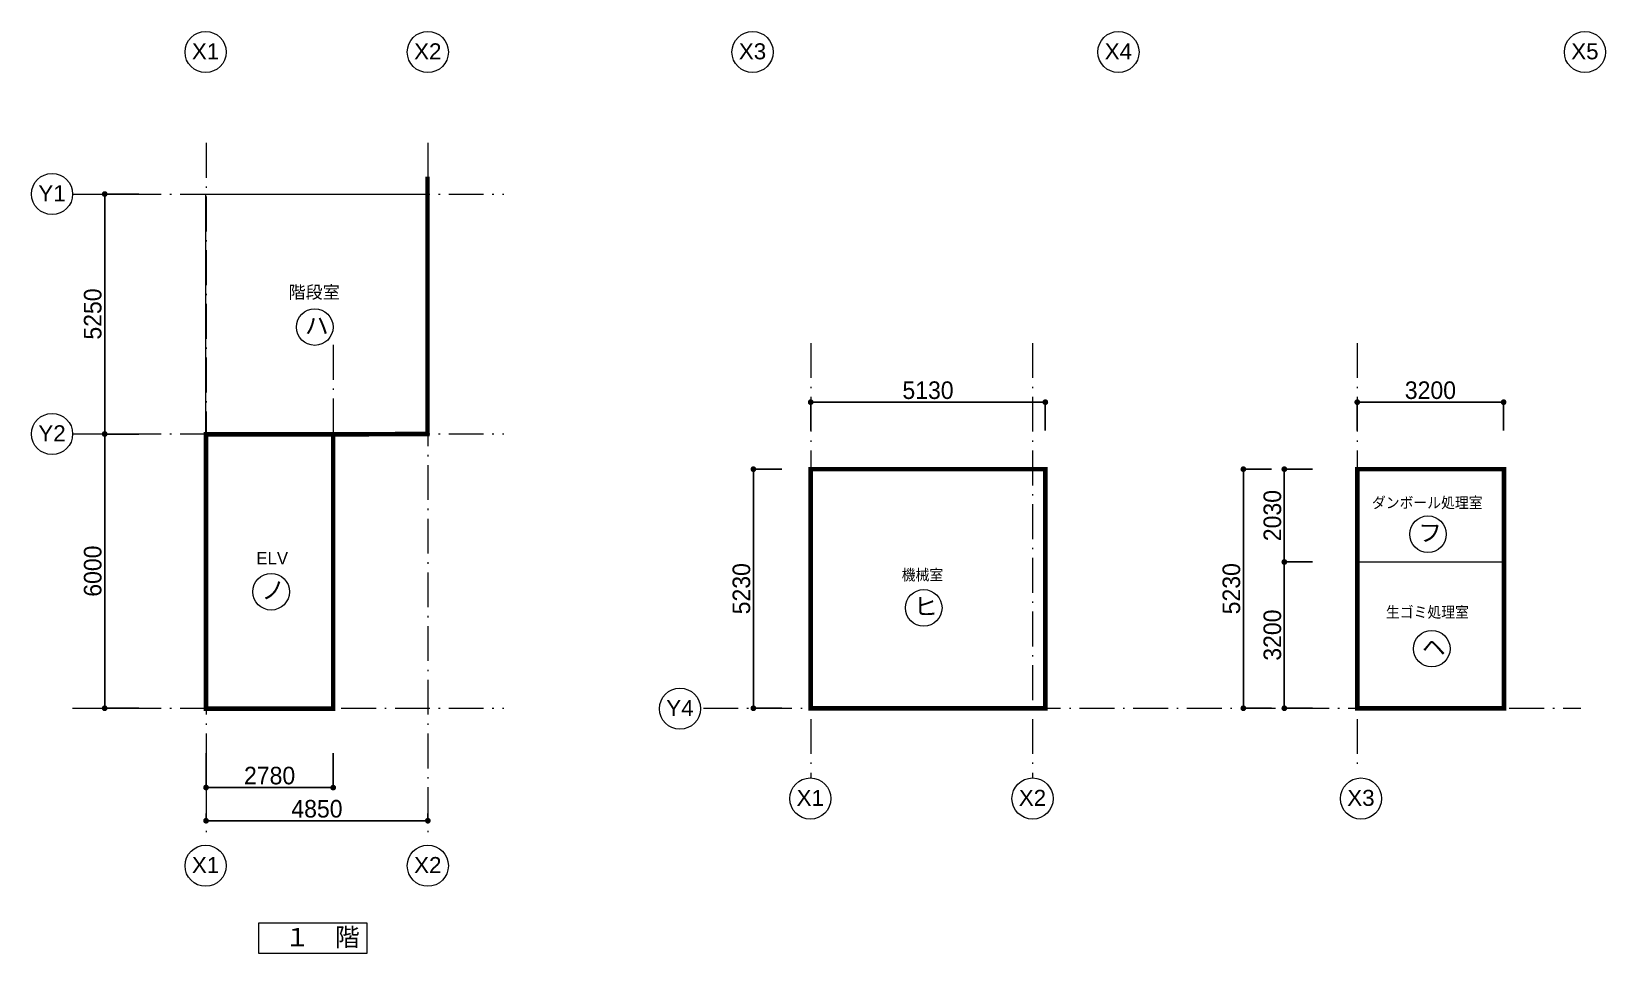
# Model space of a CAD drawing. Header units: millimetres. Extents: x 3528 to 81155, y 1822 to 57458.
# Drawn here: x 4855 to 39272, y 4819 to 24992 of the extents above; entities that cross this region are included whole.
import ezdxf

# ---------------------------------------------------------------- set-up
doc = ezdxf.new("R2010")
doc.units = ezdxf.units.MM
doc.header["$LTSCALE"] = 3175
doc.header["$PDMODE"] = 1
doc.header["$PDSIZE"] = -2
doc.linetypes.add('ISO-10 一点短鎖線', pattern=[0.37, 0.24, -0.06, 0.01, -0.06])
doc.linetypes.add('ISO-11 一点二短鎖線', pattern=[0.67, 0.24, -0.06, 0.24, -0.06, 0.01, -0.06])
doc.layers.add('15面積表', color=10, linetype='Continuous', lineweight=5)
doc.layers.add('基準線', color=3, linetype='ISO-11 一点二短鎖線', lineweight=13)
doc.styles.add('Arial', font='arial.ttf', dxfattribs={"bigfont": 'Arial'})
doc.styles.add('HGPｺﾞｼｯｸE', font='HGPGothicE.ttf', dxfattribs={"bigfont": 'HGPｺﾞｼｯｸE'})
doc.styles.add('MtXpl_HGPE', font='HGPGothicE.ttf')
doc.styles.get("Standard").update_dxf_attribs({"font": 'txt', "bigfont": 'BIGFONT.SHX'})
doc.dimstyles.new('katoshun', dxfattribs={"dimtxt": 384.564525, "dimasz": 125.186157, "dimexe": 0, "dimexo": 250, "dimgap": 75, "dimtad": 1, "dimdec": 4, "dimdsep": 46, "dimtxsty": 'HGPｺﾞｼｯｸE', "dimblk": 'DOT', "dimblk1": 'DOT', "dimblk2": 'DOT', "dimcen": 0, "dimadec": 0, "dimazin": 0, "dimtfac": 1, "dimtdec": 4, "dimtix": 1, "dimtmove": 0, "dimatfit": 0, "dimldrblk": 'VW_FILLEDARROW', "dimfxl": 750, "dimfxlon": 1, "dimfrac": 2, "dimtolj": 1, "dimarcsym": 0})

# ---------------------------------------------------------------- blocks, each defined once
blk = doc.blocks.new('_DOT')
at = {"color": 0, "linetype": 'ByBlock', "lineweight": -2}
blk.add_line((-0.5, 0), (-1, 0), dxfattribs=at)
at = {"color": 0, "linetype": 'ByBlock', "const_width": 0.5}
blk.add_lwpolyline([(-0.25, 0, 1), (0.25, 0, 1)], format="xyb", close=True, dxfattribs=at)
blk = doc.blocks.new('*D66')
at = {"layer": 'Defpoints', "color": 0, "linetype": 'Continuous', "transparency": 16777216}
for p in [(8672, 8135), (13522, 8135), (8672, 7724)]:
    blk.add_point(p, dxfattribs=at)
at = {"layer": '基準線', "color": 0, "linetype": 'Continuous', "lineweight": -2, "transparency": 16777216}
for p, q in [((8672, 7885), (8672, 7724)), ((13397, 7724), (8797, 7724)), ((13522, 7885), (13522, 7724))]:
    blk.add_line(p, q, dxfattribs=at)
at = {"layer": '基準線', "color": 0, "linetype": 'Continuous', "lineweight": -2, "transparency": 16777216, "xscale": 125.1861572265625, "yscale": 125.1861572265625, "zscale": 125.1861572265625, "rotation": 180}
blk.add_blockref('_DOT', (8672, 7724), dxfattribs=at)
at = {"layer": '基準線', "color": 0, "linetype": 'Continuous', "lineweight": -2, "transparency": 16777216, "xscale": 125.1861572265625, "yscale": 125.1861572265625, "zscale": 125.1861572265625}
blk.add_blockref('_DOT', (13522, 7724), dxfattribs=at)
at = {"layer": '基準線', "color": 0, "linetype": 'Continuous', "lineweight": 0, "transparency": 16777216, "insert": (11097, 7984), "char_height": 384.6, "attachment_point": 5, "style": 'HGPｺﾞｼｯｸE'}
blk.add_mtext('\\A1;4850', dxfattribs=at)
blk = doc.blocks.new('VW_FILLEDARROW')
at = {"linetype": 'Continuous', "lineweight": 0, "transparency": 16777216}
blk.add_hatch(color=0, dxfattribs=at).paths.add_polyline_path([(-2, 0.54), (0, 0), (-2, -0.54)])
at = {"color": 0, "linetype": 'Continuous', "lineweight": 0, "transparency": 16777216, "flags": 128}
blk.add_lwpolyline([(-2, 0.54), (0, 0), (-2, -0.54)], close=True, dxfattribs=at)
blk = doc.blocks.new('*D67')
at = {"layer": 'Defpoints', "color": 0, "linetype": 'Continuous', "transparency": 16777216}
for p in [(8206, 21435), (6456, 16185), (8206, 16185)]:
    blk.add_point(p, dxfattribs=at)
at = {"layer": '基準線', "color": 0, "linetype": 'Continuous', "lineweight": -2, "transparency": 16777216}
for p, q in [((7206, 21435), (6456, 21435)), ((6456, 21310), (6456, 16310)), ((7206, 16185), (6456, 16185))]:
    blk.add_line(p, q, dxfattribs=at)
at = {"layer": '基準線', "color": 0, "linetype": 'Continuous', "lineweight": -2, "transparency": 16777216, "xscale": 125.1861572265625, "yscale": 125.1861572265625, "zscale": 125.1861572265625}
for p, rotation in [((6456, 21435), 90), ((6456, 16185), 270)]:
    blk.add_blockref('_DOT', p, dxfattribs=dict(at, rotation=rotation))
at = {"layer": '基準線', "color": 0, "linetype": 'Continuous', "lineweight": 0, "transparency": 16777216, "insert": (6196, 18810), "char_height": 384.6, "attachment_point": 5, "rotation": 90, "style": 'HGPｺﾞｼｯｸE'}
blk.add_mtext('\\A1;5250', dxfattribs=at)
blk = doc.blocks.new('*D68')
at = {"layer": 'Defpoints', "color": 0, "linetype": 'Continuous', "transparency": 16777216}
for p in [(8672, 13787), (11452, 13787), (8672, 8450)]:
    blk.add_point(p, dxfattribs=at)
at = {"layer": '基準線', "color": 0, "linetype": 'Continuous', "lineweight": -2, "transparency": 16777216}
for p, q in [((8672, 9200), (8672, 8450)), ((11452, 9200), (11452, 8450)), ((11327, 8450), (8797, 8450))]:
    blk.add_line(p, q, dxfattribs=at)
at = {"layer": '基準線', "color": 0, "linetype": 'Continuous', "lineweight": -2, "transparency": 16777216, "xscale": 125.1861572265625, "yscale": 125.1861572265625, "zscale": 125.1861572265625, "rotation": 180}
blk.add_blockref('_DOT', (8672, 8450), dxfattribs=at)
at = {"layer": '基準線', "color": 0, "linetype": 'Continuous', "lineweight": -2, "transparency": 16777216, "xscale": 125.1861572265625, "yscale": 125.1861572265625, "zscale": 125.1861572265625}
blk.add_blockref('_DOT', (11452, 8450), dxfattribs=at)
at = {"layer": '基準線', "color": 0, "linetype": 'Continuous', "lineweight": 0, "transparency": 16777216, "insert": (10062, 8710), "char_height": 384.6, "attachment_point": 5, "style": 'HGPｺﾞｼｯｸE'}
blk.add_mtext('\\A1;2780', dxfattribs=at)
blk = doc.blocks.new('*D69')
at = {"layer": 'Defpoints', "color": 0, "linetype": 'Continuous', "transparency": 16777216}
for p in [(6456, 16185), (8206, 16185), (8206, 10185)]:
    blk.add_point(p, dxfattribs=at)
at = {"layer": '基準線', "color": 0, "linetype": 'Continuous', "lineweight": -2, "transparency": 16777216}
for p, q in [((7206, 16185), (6456, 16185)), ((6456, 10310), (6456, 16060)), ((7206, 10185), (6456, 10185))]:
    blk.add_line(p, q, dxfattribs=at)
at = {"layer": '基準線', "color": 0, "linetype": 'Continuous', "lineweight": -2, "transparency": 16777216, "xscale": 125.1861572265625, "yscale": 125.1861572265625, "zscale": 125.1861572265625}
for p, rotation in [((6456, 16185), 90), ((6456, 10185), 270)]:
    blk.add_blockref('_DOT', p, dxfattribs=dict(at, rotation=rotation))
at = {"layer": '基準線', "color": 0, "linetype": 'Continuous', "lineweight": 0, "transparency": 16777216, "insert": (6196, 13185), "char_height": 384.6, "attachment_point": 5, "rotation": 90, "style": 'HGPｺﾞｼｯｸE'}
blk.add_mtext('\\A1;6000', dxfattribs=at)
blk = doc.blocks.new('*D70')
at = {"layer": 'Defpoints', "color": 0, "linetype": 'Continuous', "transparency": 16777216}
for p in [(31353, 15415), (32222, 15415), (32222, 10185)]:
    blk.add_point(p, dxfattribs=at)
at = {"layer": '基準線', "color": 0, "linetype": 'Continuous', "lineweight": -2, "transparency": 16777216}
for p, q in [((31972, 15415), (31353, 15415)), ((31353, 10310), (31353, 15290)), ((31972, 10185), (31353, 10185))]:
    blk.add_line(p, q, dxfattribs=at)
at = {"layer": '基準線', "color": 0, "linetype": 'Continuous', "lineweight": -2, "transparency": 16777216, "xscale": 125.1861572265625, "yscale": 125.1861572265625, "zscale": 125.1861572265625}
for p, rotation in [((31353, 15415), 90), ((31353, 10185), 270)]:
    blk.add_blockref('_DOT', p, dxfattribs=dict(at, rotation=rotation))
at = {"layer": '基準線', "color": 0, "linetype": 'Continuous', "lineweight": 0, "transparency": 16777216, "insert": (31093, 12800), "char_height": 384.6, "attachment_point": 5, "rotation": 90, "style": 'HGPｺﾞｼｯｸE'}
blk.add_mtext('\\A1;5230', dxfattribs=at)
blk = doc.blocks.new('*D71')
at = {"layer": 'Defpoints', "color": 0, "linetype": 'Continuous', "transparency": 16777216}
for p in [(32249, 15415), (33117, 15415), (33117, 13385)]:
    blk.add_point(p, dxfattribs=at)
at = {"layer": '基準線', "color": 0, "linetype": 'Continuous', "lineweight": -2, "transparency": 16777216}
for p, q in [((32867, 15415), (32249, 15415)), ((32249, 13510), (32249, 15290)), ((32867, 13385), (32249, 13385))]:
    blk.add_line(p, q, dxfattribs=at)
at = {"layer": '基準線', "color": 0, "linetype": 'Continuous', "lineweight": -2, "transparency": 16777216, "xscale": 125.1861572265625, "yscale": 125.1861572265625, "zscale": 125.1861572265625}
for p, rotation in [((32249, 15415), 90), ((32249, 13385), 270)]:
    blk.add_blockref('_DOT', p, dxfattribs=dict(at, rotation=rotation))
at = {"layer": '基準線', "color": 0, "linetype": 'Continuous', "lineweight": 0, "transparency": 16777216, "insert": (31989, 14400), "char_height": 384.6, "attachment_point": 5, "rotation": 90, "style": 'HGPｺﾞｼｯｸE'}
blk.add_mtext('\\A1;2030', dxfattribs=at)
blk = doc.blocks.new('*D72')
at = {"layer": 'Defpoints', "color": 0, "linetype": 'Continuous', "transparency": 16777216}
for p in [(33117, 13385), (32249, 10185), (33117, 10185)]:
    blk.add_point(p, dxfattribs=at)
at = {"layer": '基準線', "color": 0, "linetype": 'Continuous', "lineweight": -2, "transparency": 16777216}
for p, q in [((32867, 13385), (32249, 13385)), ((32249, 13260), (32249, 10310)), ((32867, 10185), (32249, 10185))]:
    blk.add_line(p, q, dxfattribs=at)
at = {"layer": '基準線', "color": 0, "linetype": 'Continuous', "lineweight": -2, "transparency": 16777216, "xscale": 125.1861572265625, "yscale": 125.1861572265625, "zscale": 125.1861572265625}
for p, rotation in [((32249, 13385), 90), ((32249, 10185), 270)]:
    blk.add_blockref('_DOT', p, dxfattribs=dict(at, rotation=rotation))
at = {"layer": '基準線', "color": 0, "linetype": 'Continuous', "lineweight": 0, "transparency": 16777216, "insert": (31989, 11785), "char_height": 384.6, "attachment_point": 5, "rotation": 90, "style": 'HGPｺﾞｼｯｸE'}
blk.add_mtext('\\A1;3200', dxfattribs=at)
blk = doc.blocks.new('*D73')
at = {"layer": 'Defpoints', "color": 0, "linetype": 'Continuous', "transparency": 16777216}
for p in [(33843, 16881), (33843, 16013), (37043, 16013)]:
    blk.add_point(p, dxfattribs=at)
at = {"layer": '基準線', "color": 0, "linetype": 'Continuous', "lineweight": -2, "transparency": 16777216}
for p, q in [((33843, 16263), (33843, 16881)), ((36918, 16881), (33968, 16881)), ((37043, 16263), (37043, 16881))]:
    blk.add_line(p, q, dxfattribs=at)
at = {"layer": '基準線', "color": 0, "linetype": 'Continuous', "lineweight": -2, "transparency": 16777216, "xscale": 125.1861572265625, "yscale": 125.1861572265625, "zscale": 125.1861572265625, "rotation": 180}
blk.add_blockref('_DOT', (33843, 16881), dxfattribs=at)
at = {"layer": '基準線', "color": 0, "linetype": 'Continuous', "lineweight": -2, "transparency": 16777216, "xscale": 125.1861572265625, "yscale": 125.1861572265625, "zscale": 125.1861572265625}
blk.add_blockref('_DOT', (37043, 16881), dxfattribs=at)
at = {"layer": '基準線', "color": 0, "linetype": 'Continuous', "lineweight": 0, "transparency": 16777216, "insert": (35443, 17141), "char_height": 384.6, "attachment_point": 5, "style": 'HGPｺﾞｼｯｸE'}
blk.add_mtext('\\A1;3200', dxfattribs=at)
blk = doc.blocks.new('*D74')
at = {"layer": 'Defpoints', "color": 0, "linetype": 'Continuous', "transparency": 16777216}
for p in [(20640, 15415), (21509, 15415), (21509, 10185)]:
    blk.add_point(p, dxfattribs=at)
at = {"layer": '基準線', "color": 0, "linetype": 'Continuous', "lineweight": -2, "transparency": 16777216}
for p, q in [((21259, 15415), (20640, 15415)), ((20640, 10310), (20640, 15290)), ((21259, 10185), (20640, 10185))]:
    blk.add_line(p, q, dxfattribs=at)
at = {"layer": '基準線', "color": 0, "linetype": 'Continuous', "lineweight": -2, "transparency": 16777216, "xscale": 125.1861572265625, "yscale": 125.1861572265625, "zscale": 125.1861572265625}
for p, rotation in [((20640, 15415), 90), ((20640, 10185), 270)]:
    blk.add_blockref('_DOT', p, dxfattribs=dict(at, rotation=rotation))
at = {"layer": '基準線', "color": 0, "linetype": 'Continuous', "lineweight": 0, "transparency": 16777216, "insert": (20380, 12800), "char_height": 384.6, "attachment_point": 5, "rotation": 90, "style": 'HGPｺﾞｼｯｸE'}
blk.add_mtext('\\A1;5230', dxfattribs=at)
blk = doc.blocks.new('*D75')
at = {"layer": 'Defpoints', "color": 0, "linetype": 'Continuous', "transparency": 16777216}
for p in [(21893, 16881), (21893, 16013), (27023, 16013)]:
    blk.add_point(p, dxfattribs=at)
at = {"layer": '基準線', "color": 0, "linetype": 'Continuous', "lineweight": -2, "transparency": 16777216}
for p, q in [((21893, 16263), (21893, 16881)), ((26898, 16881), (22018, 16881)), ((27023, 16263), (27023, 16881))]:
    blk.add_line(p, q, dxfattribs=at)
at = {"layer": '基準線', "color": 0, "linetype": 'Continuous', "lineweight": -2, "transparency": 16777216, "xscale": 125.1861572265625, "yscale": 125.1861572265625, "zscale": 125.1861572265625, "rotation": 180}
blk.add_blockref('_DOT', (21893, 16881), dxfattribs=at)
at = {"layer": '基準線', "color": 0, "linetype": 'Continuous', "lineweight": -2, "transparency": 16777216, "xscale": 125.1861572265625, "yscale": 125.1861572265625, "zscale": 125.1861572265625}
blk.add_blockref('_DOT', (27023, 16881), dxfattribs=at)
at = {"layer": '基準線', "color": 0, "linetype": 'Continuous', "lineweight": 0, "transparency": 16777216, "insert": (24458, 17141), "char_height": 384.6, "attachment_point": 5, "style": 'HGPｺﾞｼｯｸE'}
blk.add_mtext('\\A1;5130', dxfattribs=at)

msp = doc.modelspace()

# ---------------------------------------------------------------- linework, layer by layer
at = {"layer": '15面積表', "color": 170, "linetype": 'Continuous', "lineweight": 0, "transparency": 33554687}
msp.add_line((33843.18153, 13385.07788), (37051.17717, 13385.07788), dxfattribs=at)
at = {"layer": '15面積表', "color": 10, "linetype": 'Continuous', "lineweight": 50, "transparency": 33554687, "const_width": 100, "flags": 128}
msp.add_lwpolyline([(11451.71806, 16177.44091), (13514.18945, 16185.07788), (13514.18945, 21814.21112)], dxfattribs=at)
at = {"layer": '15面積表', "color": 170, "linetype": 'Continuous', "lineweight": 0, "transparency": 33554687, "flags": 128}
msp.add_lwpolyline([(8664.18945, 21435.07788), (13514.18945, 21435.07788), (13514.18945, 16185.07788), (8664.18945, 16185.07788)], close=True, dxfattribs=at)
at = {"layer": '15面積表', "color": 10, "linetype": 'Continuous', "lineweight": 50, "transparency": 33554687, "const_width": 100, "flags": 128}
for points in [[(8671.71806, 16177.44091), (11451.71806, 16177.44091), (11451.71806, 10177.44091), (8671.71806, 10177.44091)], [(21893.18153, 15415.07788), (27023.18153, 15415.07788), (27023.18153, 10185.07788), (21893.18153, 10185.07788)], [(33843.18153, 15415.07788), (37051.17717, 15415.07788), (37051.17717, 10185.07788), (33843.18153, 10185.07788)]]:
    msp.add_lwpolyline(points, close=True, dxfattribs=at)
at = {"layer": '15面積表', "color": 3, "transparency": 33554687}
msp.add_lwpolyline([(9823.21294, 5487.20662), (12188.19657, 5487.20662), (12188.19657, 4818.68835), (9823.21294, 4818.68835)], close=True, dxfattribs=at)
at = {"layer": '15面積表', "color": 3, "linetype": 'Continuous', "lineweight": 0, "transparency": 33554687}
for centre in [(11049.32031, 18524.21075), (35390.05783, 13991.95253), (10095.88607, 12733.43239), (24363.94352, 12380.82945), (35472.96109, 11487.80688)]:
    msp.add_circle(centre, 400, dxfattribs=at)
at = {"layer": '基準線', "color": 8, "linetype": 'ISO-10 一点短鎖線', "lineweight": 13, "transparency": 33554687}
for p, q in [((8671.71806, 22554.23025), (8671.71806, 7327.39369)), ((13521.71806, 22554.23025), (13521.71806, 7327.39369)), ((5755.45895, 21435.07788), (15186.47736, 21435.07788)), ((11451.71806, 18135.07788), (11451.71806, 10304.52997)), ((21893.18153, 18172.93525), (21893.18153, 8659.24713)), ((26743.18153, 18172.93525), (26743.18153, 8659.24711)), ((33843.18153, 18172.93525), (33843.18153, 8823.54465)), ((5755.45895, 16185.07788), (15186.47736, 16185.07788)), ((5755.45895, 10185.07788), (15186.47736, 10185.07788)), ((19547.32686, 10185.07788), (38729.08237, 10185.07788))]:
    msp.add_line(p, q, dxfattribs=at)
at = {"layer": '基準線', "color": 3, "linetype": 'Continuous', "lineweight": 0, "transparency": 33554687}
for centre in [(8662.92206, 24541.67756), (13521.71806, 24541.59156), (20621.71806, 24541.59156), (28621.71806, 24541.59156), (38821.71806, 24541.59156), (5305.45895, 21435.07788), (5305.45895, 16185.07788), (19034.85277, 10175.13224), (21884.38553, 8209.33311), (26743.18153, 8209.24711), (33925.09254, 8209.24711), (8662.92206, 6739.73881), (13521.71806, 6739.65281)]:
    msp.add_circle(centre, 450, dxfattribs=at)

# ---------------------------------------------------------------- texts
at = {"layer": '15面積表', "color": 3, "transparency": 33554687, "style": 'MtXpl_HGPE'}
for s, height, p in [('ハ', 380, (10834.29456, 18367.30503)), ('フ', 380, (35175.03208, 13835.04681)), ('ノ', 380, (9880.86031, 12576.52666)), ('ヒ', 380, (24148.91777, 12223.92373)), ('ヘ', 380, (35257.93533, 11330.90115)), ('１\u3000階', 400, (10396.48945, 4979.74633))]:
    msp.add_text(s, height=height, dxfattribs=at).set_placement(p)
at = {"layer": '15面積表', "color": 3, "transparency": 33554687}
for s, p in [('ダンボール処理室', (34164.7485, 14536.33072)), ('機械室', (23884.24208, 12956.69836)), ('生ゴミ処理室', (34470.88211, 12140.36152))]:
    msp.add_text(s, height=274.688947, dxfattribs=at).set_placement(p)
at = {"layer": '15面積表', "color": 3, "transparency": 33554687, "char_height": 274.6889468, "attachment_point": 1, "line_spacing_factor": 0.773663}
for s, insert in [('{\\pxt2.73;\\fHGPｺﾞｼｯｸE|b0|i0|c128|p0;階段室}', (10473.84208, 19424.89629)), ('{\\pxt2.73;\\fHGPｺﾞｼｯｸE|b0|i0|c128|p0;ELV}', (9772.2012, 13606.37794))]:
    msp.add_mtext(s, dxfattribs=dict(at, insert=insert))
at = {"layer": '基準線', "color": 3, "linetype": 'Continuous', "lineweight": 0, "transparency": 33554687, "style": 'Arial'}
msp.add_text('Y4', height=350, dxfattribs=at).set_placement((18734.8699, 10015.71618))
at = {"layer": '基準線', "color": 3, "transparency": 33554687, "style": 'Arial'}
msp.add_text('X3', height=350, dxfattribs=at).set_placement((33625.10967, 8049.83105))
at = {"layer": '基準線', "color": 3, "transparency": 33554687, "char_height": 350, "attachment_point": 1, "line_spacing_factor": 0.970891, "style": 'Arial'}
for s, insert in [('\\pxt0.8929;X1', (8362.93919, 24732.2615)), ('\\pxt0.8929;X2', (13221.73519, 24732.1755)), ('\\pxt0.8929;X3', (20321.73519, 24732.1755)), ('\\pxt0.8929;X4', (28321.73519, 24732.1755)), ('\\pxt0.8929;X5', (38521.73519, 24732.1755)), ('\\pxt0.8929;Y1', (5005.47608, 21625.66183)), ('\\pxt0.8929;Y2', (5005.47608, 16375.66183)), ('\\pxt0.8929;X1', (21584.40266, 8399.91705)), ('\\pxt0.8929;X2', (26443.19866, 8399.83105)), ('\\pxt0.8929;X1', (8362.93919, 6930.32276)), ('\\pxt0.8929;X2', (13221.73519, 6930.23676))]:
    msp.add_mtext(s, dxfattribs=dict(at, insert=insert))

# ---------------------------------------------------------------- dimensions: what is measured, and where the dimension line sits
at = {"layer": '基準線', "color": 3, "linetype": 'Continuous', "lineweight": 0, "transparency": 33554687}
for base, p1, p2, angle, picture, middle in [((6456.25402, 16185.07788), (8206.25402, 21435.07788), (8206.25402, 16185.07788), 270, '*D67', (6196.28046, 18810.07788)), ((6456.25402, 16185.07788), (8206.25402, 10185.07788), (8206.25402, 16185.07788), 90, '*D69', (6196.28046, 13185.07788)), ((20640.43296, 15415.07788), (21508.66726, 10185.07788), (21508.66726, 15415.07788), 270, '*D74', (20380.4594, 12800.07788)), ((31353.3089, 15415.07788), (32221.5432, 10185.07788), (32221.5432, 15415.07788), 270, '*D70', (31093.33534, 12800.07788)), ((32248.52241, 15415.07788), (33116.75671, 13385.07788), (33116.75671, 15415.07788), 270, '*D71', (31988.54885, 14400.07788)), ((32248.52241, 10185.07788), (33116.75671, 13385.07788), (33116.75671, 10185.07788), 90, '*D72', (31988.54885, 11785.07788))]:
    dim = msp.add_linear_dim(base=base, p1=p1, p2=p2, angle=angle, dimstyle='katoshun', override={"dimgap": 60, "dimpost": '<>', "dimtxsty": 'HGPｺﾞｼｯｸE', "dimtmove": 2}, dxfattribs=at)
    dim.commit()
    dim.dimension.update_dxf_attribs({"geometry": picture, "text_midpoint": middle})
for base, p1, p2, override, picture, middle in [((21893.18153, 16881.00593), (27023.18153, 16012.77163), (21893.18153, 16012.77163), {"dimgap": 60, "dimpost": '<>', "dimtxsty": 'HGPｺﾞｼｯｸE', "dimtmove": 2}, '*D75', (24458.18153, 17140.97949)), ((33843.18153, 16881.00593), (37043.18153, 16012.77163), (33843.18153, 16012.77163), {"dimgap": 60, "dimpost": '<>', "dimtxsty": 'HGPｺﾞｼｯｸE', "dimtmove": 2}, '*D73', (35443.18153, 17140.97949)), ((8671.71806, 8450.26243), (11451.71806, 13787.06034), (8671.71806, 13787.06034), {"dimgap": 60, "dimpost": '<>', "dimtmove": 2}, '*D68', (10061.71806, 8710.23598)), ((8671.71806, 7723.6431), (13521.71806, 8134.68213), (8671.71806, 8134.68213), {"dimgap": 60, "dimpost": '<>', "dimtxsty": 'HGPｺﾞｼｯｸE', "dimtmove": 2}, '*D66', (11096.71806, 7983.61665))]:
    dim = msp.add_linear_dim(base=base, p1=p1, p2=p2, dimstyle='katoshun', override=override, dxfattribs=at)
    dim.commit()
    dim.dimension.update_dxf_attribs({"geometry": picture, "text_midpoint": middle})

doc.saveas('drawing.dxf')
